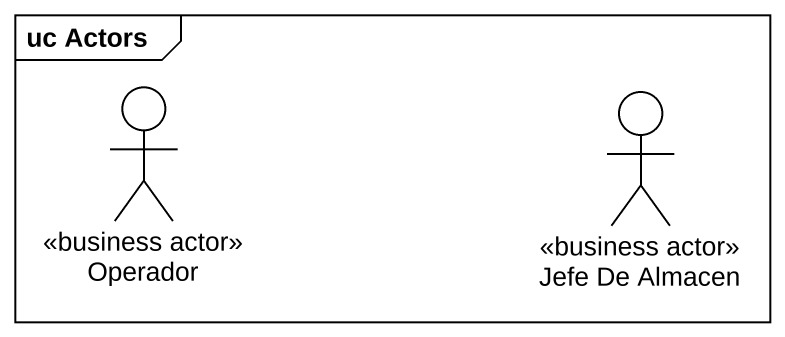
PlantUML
@startuml
mainframe uc Actors
actor Operador <<business actor>>
actor "Jefe De Almacen" as Jefe_De_Almacen <<business actor>>
@enduml
